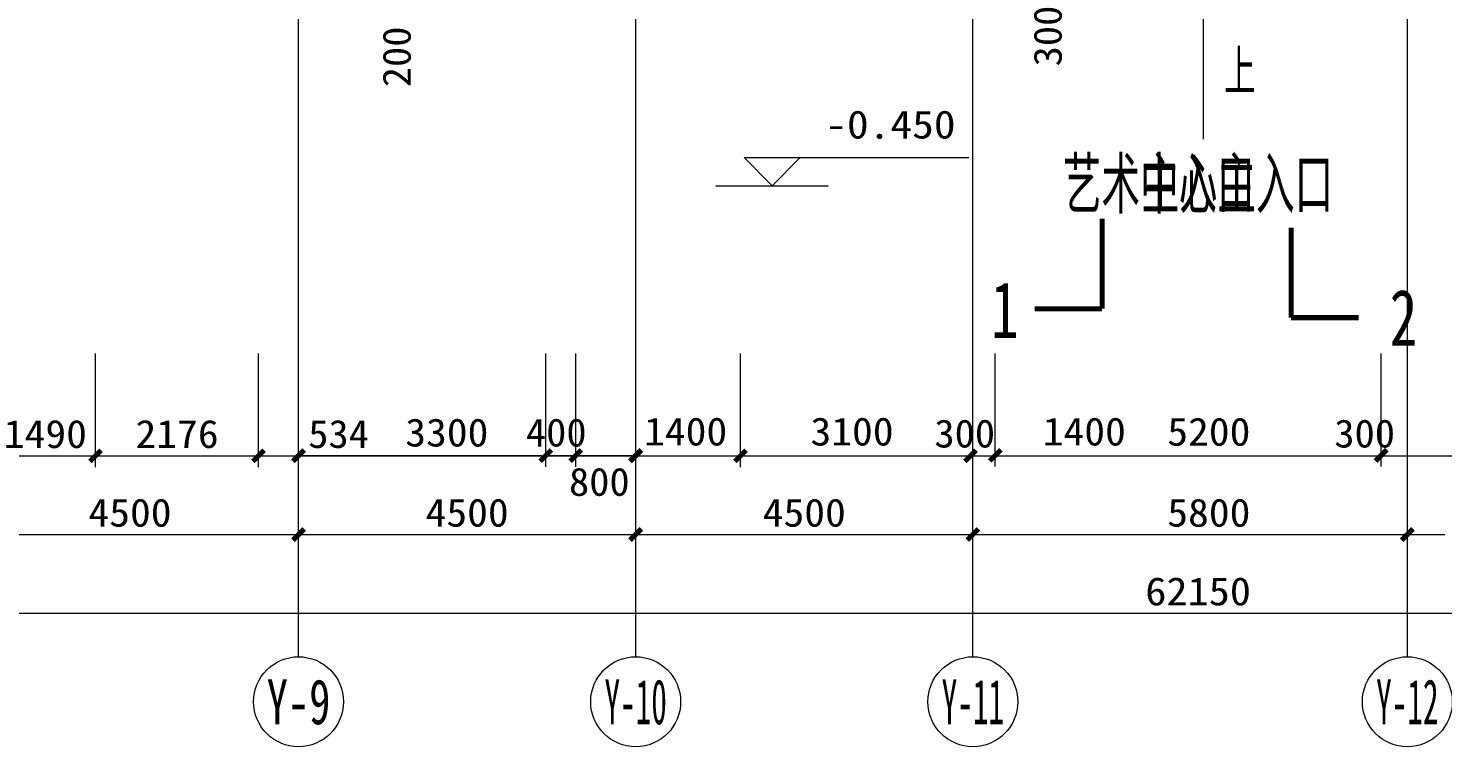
# Model space of a CAD drawing. Extents: x -307567 to 704339, y -10277 to 165507.
# Drawn here: x -237575 to -218696, y 9581 to 19167 of the extents above; entities that cross this region are included whole.
import ezdxf
from ezdxf.enums import TextEntityAlignment as Align

# ---------------------------------------------------------------- set-up
doc = ezdxf.new("R2010")
doc.units = 0
doc.header["$MEASUREMENT"] = 0
doc.layers.add('ziti', color=32, linetype='CONTINUOUS', lineweight=0)
doc.layers.add('我的', color=255, linetype='CONTINUOUS', lineweight=0)
doc.layers.add('中文', color=4, linetype='CONTINUOUS')
doc.styles.add('HZ', font='txt', dxfattribs={"width": 0.7, "height": 5, "bigfont": 'STF:宋体'})
doc.styles.get("Standard").update_dxf_attribs({"font": 'txt', "height": 3})

msp = doc.modelspace()

# ---------------------------------------------------------------- linework, layer by layer
at = {"layer": '我的', "color": 0}
for p, q in [((-224967.3044, 13462.38227), (-224967.3044, 99323.43291)), ((-219167.33493, 13462.38227), (-219167.33493, 94880.19036)), ((-233967.2594, 13462.38227), (-233967.2594, 77580.27533)), ((-229467.2819, 13462.38227), (-229467.2819, 77580.27533)), ((-221886.62065, 17685.60182), (-221886.62065, 20552.30616)), ((-227646.58178, 17065.8012), (-228021.5799, 17440.79932)), ((-228021.5799, 17440.79932), (-225021.5949, 17440.79932)), ((-227271.58365, 17440.79932), (-227646.58178, 17065.8012)), ((-228396.57803, 17065.8012), (-226896.58553, 17065.8012)), ((-236676.84058, 13312.38302), (-236676.84058, 14828.29331)), ((-234500.92678, 13312.38302), (-234500.92678, 14828.29331)), ((-230667.2759, 13315.26806), (-230667.2759, 14828.29331)), ((-230267.27485, 13315.26806), (-230267.27485, 14828.29331)), ((-228068.28987, 13312.38302), (-228068.28987, 14828.29331)), ((-224667.3059, 13318.44836), (-224667.3059, 14828.29331)), ((-219517.33013, 13318.44836), (-219517.33013, 14828.29331)), ((-233967.2594, 13312.38302), (-233967.2594, 13658.29956)), ((-233967.2594, 13315.26806), (-233967.2594, 13658.29956)), ((-229467.2819, 13312.38302), (-229467.2819, 13658.29956)), ((-229467.2819, 13315.26806), (-229467.2819, 13658.29956)), ((-238016.83632, 13462.38227), (-236676.84058, 13462.38227)), ((-236676.84058, 13462.38227), (-234500.92678, 13462.38227)), ((-234500.92678, 13462.38227), (-233967.2594, 13462.38227)), ((-233967.2594, 13465.26731), (-230667.2759, 13465.26731)), ((-233967.2594, 10781.39516), (-233967.2594, 13462.38227)), ((-233967.2594, 13462.38227), (-207167.39035, 13462.38227)), ((-230667.2759, 13465.26731), (-230267.27485, 13465.26731)), ((-230267.27485, 13465.26731), (-229467.2819, 13465.26731)), ((-229467.2819, 10781.39516), (-229467.2819, 13462.38227)), ((-229467.2819, 13462.38227), (-228068.28987, 13462.38227)), ((-224967.3044, 10781.39516), (-224967.3044, 13462.38227)), ((-219167.33493, 10781.39516), (-219167.33493, 13462.38227)), ((-238467.2369, 12412.38752), (-233967.2594, 12412.38752)), ((-233967.2594, 12412.38752), (-229467.2819, 12412.38752)), ((-229467.2819, 12412.38752), (-224967.3044, 12412.38752)), ((-224967.3044, 12412.38752), (-218667.3359, 12412.38752)), ((-252417.16715, 11362.39277), (-190667.47285, 11362.39277))]:
    msp.add_line(p, q, dxfattribs=at)
at = {"layer": '我的', "color": 0, "const_width": 67.49966}
for points in [[(-223242.03837, 15425.22045), (-223242.03837, 16625.21445)], [(-220719.28334, 15306.21279), (-220719.28334, 16506.20679)], [(-223242.03837, 15425.22045), (-224142.03387, 15425.22045)], [(-220719.28334, 15306.21279), (-219819.28784, 15306.21222)], [(-236751.84021, 13387.38264), (-236601.84096, 13537.38189)], [(-234575.9264, 13387.38264), (-234425.92715, 13537.38189)], [(-234042.25903, 13390.26769), (-233892.25978, 13540.26694)], [(-234042.25903, 13387.38264), (-233892.25978, 13537.38189)], [(-230742.27553, 13390.26769), (-230592.27628, 13540.26694)], [(-230342.27448, 13390.26769), (-230192.27523, 13540.26694)], [(-229542.28153, 13393.44798), (-229392.28228, 13543.44723)], [(-229542.28153, 13390.26769), (-229392.28228, 13540.26694)], [(-229542.28153, 13387.38264), (-229392.28228, 13537.38189)], [(-228143.2895, 13387.38264), (-227993.29025, 13537.38189)], [(-225073.30363, 13387.38264), (-224923.30438, 13537.38189)], [(-224742.30553, 13393.44798), (-224592.30628, 13543.44723)], [(-219592.32975, 13393.44798), (-219442.3305, 13543.44723)], [(-234042.25903, 12337.38789), (-233892.25978, 12487.38714)], [(-229542.28153, 12337.38789), (-229392.28228, 12487.38714)], [(-225042.30403, 12337.38789), (-224892.30478, 12487.38714)], [(-219242.33455, 12337.38789), (-219092.3353, 12487.38714)]]:
    msp.add_lwpolyline(points, dxfattribs=at)
at = {"layer": '我的', "color": 0}
for centre in [(-233967.2594, 10181.39816), (-229467.2819, 10181.39816), (-224967.3044, 10181.39816), (-219167.33493, 10181.39816)]:
    msp.add_circle(centre, 599.997, dxfattribs=at)

# ---------------------------------------------------------------- texts
at = {"layer": 'ziti', "style": 'HZ', "width": 0.47168}
msp.add_text('主入口', height=749.99625, dxfattribs=at).set_placement((-222716.32231, 16695.37153), (-221206.95486, 16695.37153), align=Align.FIT)
at = {"layer": '中文', "color": 0, "lineweight": 0, "style": 'HZ', "width": 0.483398}
msp.add_text('艺术中心主入口', height=750, dxfattribs=at).set_placement((-223766.39171, 16694.74988), (-220157.01671, 16694.74988), align=Align.FIT)
at = {"layer": '我的', "color": 0}
for s, width, p, p2 in [('300', 0.925714, (-223781.25381, 18658.76418), (-223781.25381, 19468.75978)), ('200', 0.925715, (-232470.3751, 18380.57286), (-232470.3751, 19190.56904))]:
    msp.add_text(s, height=374.998125, rotation=90, dxfattribs=dict(at, width=width)).set_placement(p, p2, align=Align.FIT)
at = {"layer": '我的', "color": 0, "style": 'HZ', "width": 0.492185}
msp.add_text('上', height=599.997, dxfattribs=at).set_placement((-221612.83356, 18281.44806), (-221192.8375, 18281.44806), align=Align.FIT)
at = {"layer": '我的', "color": 0}
for s, height, width, p, p2 in [('  -0.450 ', 374.998125, 0.870001, (-227517.58462, 17695.79845), (-224907.59401, 17695.79845)), ('1', 749.99625, 1.469989, (-224724.54438, 15034.7683), (-224357.04897, 15034.7683)), ('2', 749.99625, 0.734995, (-219403.03626, 14931.21409), (-219035.54085, 14931.21409)), ('1400', 374.998125, 0.98667, (-229355.67052, 13600.26915), (-228245.67241, 13600.26915)), ('3100', 374.998125, 0.986666, (-227134.68095, 13600.26801), (-226024.68742, 13600.26801)), ('1400', 374.998125, 0.98667, (-224034.69798, 13600.26801), (-222924.69987, 13600.26801)), ('1490', 374.998125, 0.934736, (-237901.83751, 13567.38129), (-236791.84397, 13567.38129)), ('2176', 374.998125, 0.887999, (-236143.88274, 13567.38129), (-235033.8892, 13567.38129)), ('534', 374.998125, 0.810004, (-233838.26224, 13567.38129), (-233028.26263, 13567.38129)), ('3300', 374.998125, 0.887999, (-232543.39262, 13586.71026), (-231433.39909, 13586.71026)), ('400', 374.998125, 0.925713, (-230932.91941, 13586.71026), (-230122.92438, 13586.71026)), ('300', 374.998125, 0.925713, (-225480.29927, 13573.44663), (-224670.30424, 13573.44663)), ('5200', 374.998125, 0.888003, (-222372.31921, 13597.38182), (-221262.3211, 13597.38182)), ('300', 374.998125, 0.925718, (-220142.33005, 13573.44663), (-219332.33044, 13573.44663)), ('800', 374.998125, 0.925713, (-230357.77885, 12928.9701), (-229547.78382, 12928.9701)), ('4500', 374.998125, 0.888003, (-236772.24721, 12517.38654), (-235662.2491, 12517.38654)), ('4500', 374.998125, 0.888003, (-232272.26971, 12517.38654), (-231162.2716, 12517.38654)), ('4500', 374.998125, 0.888003, (-227772.29221, 12517.38654), (-226662.2941, 12517.38654)), ('5800', 374.998125, 0.888003, (-222372.31921, 12517.38654), (-221262.3211, 12517.38654)), ('62150', 374.998125, 0.902399, (-222665.31854, 11467.39179), (-221255.3265, 11467.39179)), ('Y-9', 599.997, 0.531561, (-234392.50599, 9881.39966), (-233542.01281, 9881.39966)), ('Y-10', 599.997, 0.438157, (-229883.5289, 9881.39966), (-229051.0349, 9881.39966)), ('Y-11', 599.997, 0.462499, (-225383.5514, 9881.39966), (-224551.0574, 9881.39966)), ('Y-12', 599.997, 0.416251, (-219583.58193, 9881.39966), (-218751.08335, 9881.39966))]:
    msp.add_text(s, height=height, dxfattribs=dict(at, width=width)).set_placement(p, p2, align=Align.FIT)

doc.saveas('drawing.dxf')
